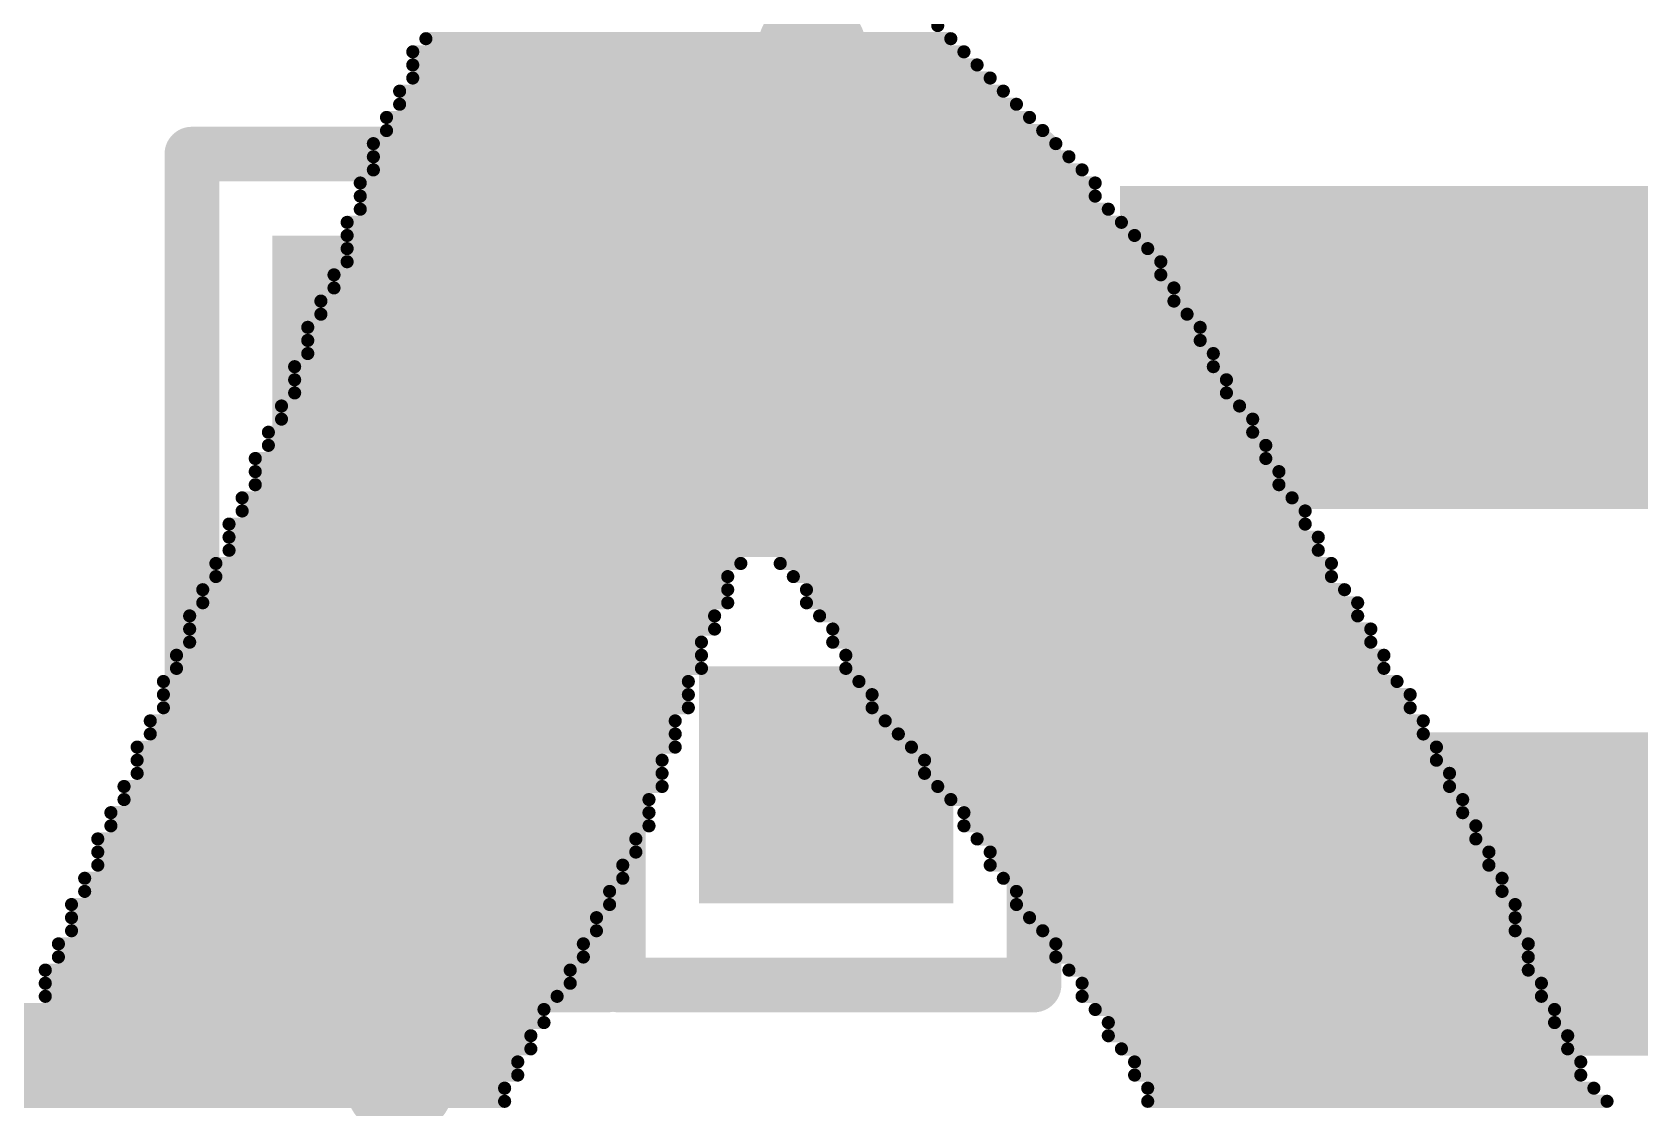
# Model space of a CAD drawing. Header units: millimetres. Extents: x -6 to 151, y -20 to 98.
# Drawn here: x 44.201 to 47.935, y 30.561 to 33.061 of the extents above; entities that cross this region are included whole.
import ezdxf

# ---------------------------------------------------------------- set-up
doc = ezdxf.new("R2010")
doc.units = ezdxf.units.MM
for name, color, linetype in [('BottomOverlay', 54, 'Continuous'), ('TopOverlay', 2, 'Continuous'), ('TopPaste', 8, 'Continuous'), ('TopSolder', 216, 'Continuous'), ('ViaHoleLayer', 16, 'Continuous')]:
    doc.layers.add(name, color=color, linetype=linetype)

# ---------------------------------------------------------------- blocks, each defined once
blk = doc.blocks.new('SO8_WITH_PAD_39')
at = {"layer": 'TopPaste'}
for points in [[(1.925, 1.555), (1.925, 2.255), (3.475, 2.255), (3.475, 1.555)], [(1.925, 0.285), (1.925, 0.985), (3.475, 0.985), (3.475, 0.285)]]:
    blk.add_hatch(color=8, dxfattribs=at).paths.add_polyline_path(points)
at = {"layer": 'TopSolder'}
for points in [[(1.8996, 1.5296), (1.8996, 2.2804), (3.5004, 2.2804), (3.5004, 1.5296)], [(1.8996, 0.2596), (1.8996, 1.0104), (3.5004, 1.0104), (3.5004, 0.2596)]]:
    blk.add_hatch(color=216, dxfattribs=at).paths.add_polyline_path(points)
blk = doc.blocks.new('RES0402_103')
at = {"layer": 'TopPaste'}
for points in [[(-0.75, -0.27), (-0.75, 0.27), (-0.25, 0.27), (-0.25, -0.27)], [(0.25, -0.27), (0.25, 0.27), (0.75, 0.27), (0.75, -0.27)]]:
    blk.add_hatch(color=8, dxfattribs=at).paths.add_polyline_path(points)
at = {"layer": 'TopSolder'}
for points in [[(-0.7754, -0.2954), (-0.7754, 0.2954), (-0.2246, 0.2954), (-0.2246, -0.2954)], [(0.2246, -0.2954), (0.2246, 0.2954), (0.7754, 0.2954), (0.7754, -0.2954)]]:
    blk.add_hatch(color=216, dxfattribs=at).paths.add_polyline_path(points)
at = {"layer": 'TopOverlay', "const_width": 0.127}
for points in [[(0.9652, 0.4826), (-0.9652, 0.4826)], [(-0.9652, -0.4826), (-0.9652, 0.4826)], [(0.9652, -0.4826), (0.9652, 0.4826)], [(0.9652, -0.4826), (-0.9652, -0.4826)]]:
    blk.add_lwpolyline(points, dxfattribs=at)
at = {"layer": 'TopOverlay', "const_width": 0.0635}
for points in [[(-0.997, 0.4826, 1), (-0.9335, 0.4826, 1)], [(-0.997, 0.4826, 1), (-0.9335, 0.4826, 1)], [(0.9335, 0.4826, 1), (0.997, 0.4826, 1)], [(0.9335, 0.4826, 1), (0.997, 0.4826, 1)], [(-0.997, -0.4826, 1), (-0.9335, -0.4826, 1)], [(-0.997, -0.4826, 1), (-0.9335, -0.4826, 1)], [(0.9335, -0.4826, 1), (0.997, -0.4826, 1)], [(0.9335, -0.4826, 1), (0.997, -0.4826, 1)]]:
    blk.add_lwpolyline(points, format="xyb", close=True, dxfattribs=at)
blk = doc.blocks.new('RES0402_107')
at = {"layer": 'TopPaste'}
for points in [[(-0.75, -0.27), (-0.75, 0.27), (-0.25, 0.27), (-0.25, -0.27)], [(0.25, -0.27), (0.25, 0.27), (0.75, 0.27), (0.75, -0.27)]]:
    blk.add_hatch(color=8, dxfattribs=at).paths.add_polyline_path(points)
at = {"layer": 'TopSolder'}
for points in [[(-0.7754, -0.2954), (-0.7754, 0.2954), (-0.2246, 0.2954), (-0.2246, -0.2954)], [(0.2246, -0.2954), (0.2246, 0.2954), (0.7754, 0.2954), (0.7754, -0.2954)]]:
    blk.add_hatch(color=216, dxfattribs=at).paths.add_polyline_path(points)
at = {"layer": 'TopOverlay', "const_width": 0.127}
for points in [[(-0.9652, 0.4826), (0.9652, 0.4826)], [(-0.9652, 0.4826), (-0.9652, -0.4826)], [(0.9652, 0.4826), (0.9652, -0.4826)], [(-0.9652, -0.4826), (0.9652, -0.4826)]]:
    blk.add_lwpolyline(points, dxfattribs=at)
at = {"layer": 'TopOverlay', "const_width": 0.0635}
for points in [[(-0.997, 0.4826, 1), (-0.9335, 0.4826, 1)], [(-0.997, 0.4826, 1), (-0.9335, 0.4826, 1)], [(0.9335, 0.4826, 1), (0.997, 0.4826, 1)], [(0.9335, 0.4826, 1), (0.997, 0.4826, 1)], [(-0.997, -0.4826, 1), (-0.9335, -0.4826, 1)], [(-0.997, -0.4826, 1), (-0.9335, -0.4826, 1)], [(0.9335, -0.4826, 1), (0.997, -0.4826, 1)], [(0.9335, -0.4826, 1), (0.997, -0.4826, 1)]]:
    blk.add_lwpolyline(points, format="xyb", close=True, dxfattribs=at)

msp = doc.modelspace()

# ---------------------------------------------------------------- hatches: boundary and pattern name
at = {"layer": 'ViaHoleLayer'}
h = msp.add_hatch(color=16, dxfattribs=at)
edge = h.paths.add_edge_path()
edge.add_arc((46.0121, 33.0192), 0.127, 0, 360)
h = msp.add_hatch(color=16, dxfattribs=at)
edge = h.paths.add_edge_path()
edge.add_arc((45.0546, 30.6196), 0.127, 0, 360)

# ---------------------------------------------------------------- linework, layer by layer
at = {"layer": 'BottomOverlay', "const_width": 0.0152}
for points in [[(46.2966, 33.0759, 1), (46.3118, 33.0759, 1)], [(45.1079, 33.0454, 1), (45.1231, 33.0454, 1)], [(46.3271, 33.0454, 1), (46.3423, 33.0454, 1)], [(45.0774, 33.0149, 1), (45.0926, 33.0149, 1)], [(46.3575, 33.0149, 1), (46.3728, 33.0149, 1)], [(45.0774, 32.9844, 1), (45.0926, 32.9844, 1)], [(46.388, 32.9844, 1), (46.4033, 32.9844, 1)], [(45.0469, 32.9235, 1), (45.0621, 32.9235, 1)], [(45.0774, 32.954, 1), (45.0926, 32.954, 1)], [(46.4185, 32.954, 1), (46.4337, 32.954, 1)], [(46.449, 32.9235, 1), (46.4642, 32.9235, 1)], [(45.0469, 32.893, 1), (45.0621, 32.893, 1)], [(46.4795, 32.893, 1), (46.4947, 32.893, 1)], [(45.0164, 32.8625, 1), (45.0317, 32.8625, 1)], [(46.5099, 32.8625, 1), (46.5252, 32.8625, 1)], [(45.0164, 32.832, 1), (45.0317, 32.832, 1)], [(46.5404, 32.832, 1), (46.5557, 32.832, 1)], [(44.9859, 32.8016, 1), (45.0012, 32.8016, 1)], [(44.9859, 32.7711, 1), (45.0012, 32.7711, 1)], [(46.5709, 32.8016, 1), (46.5861, 32.8016, 1)], [(46.6014, 32.7711, 1), (46.6166, 32.7711, 1)], [(44.9859, 32.7406, 1), (45.0012, 32.7406, 1)], [(46.6319, 32.7406, 1), (46.6471, 32.7406, 1)], [(44.9555, 32.7101, 1), (44.9707, 32.7101, 1)], [(46.6623, 32.7101, 1), (46.6776, 32.7101, 1)], [(44.9555, 32.6796, 1), (44.9707, 32.6796, 1)], [(46.6623, 32.6796, 1), (46.6776, 32.6796, 1)], [(44.925, 32.6187, 1), (44.9402, 32.6187, 1)], [(44.9555, 32.6492, 1), (44.9707, 32.6492, 1)], [(46.6928, 32.6492, 1), (46.7081, 32.6492, 1)], [(46.7233, 32.6187, 1), (46.7385, 32.6187, 1)], [(44.925, 32.5882, 1), (44.9402, 32.5882, 1)], [(46.7538, 32.5882, 1), (46.769, 32.5882, 1)], [(44.925, 32.5577, 1), (44.9402, 32.5577, 1)], [(46.7843, 32.5577, 1), (46.7995, 32.5577, 1)], [(44.925, 32.5272, 1), (44.9402, 32.5272, 1)], [(46.8147, 32.5272, 1), (46.83, 32.5272, 1)], [(44.8945, 32.4968, 1), (44.9097, 32.4968, 1)], [(46.8147, 32.4968, 1), (46.83, 32.4968, 1)], [(44.864, 32.4358, 1), (44.8793, 32.4358, 1)], [(44.8945, 32.4663, 1), (44.9097, 32.4663, 1)], [(46.8452, 32.4663, 1), (46.8605, 32.4663, 1)], [(46.8452, 32.4358, 1), (46.8605, 32.4358, 1)], [(44.864, 32.4053, 1), (44.8793, 32.4053, 1)], [(46.8757, 32.4053, 1), (46.8909, 32.4053, 1)], [(44.8335, 32.3748, 1), (44.8488, 32.3748, 1)], [(46.9062, 32.3748, 1), (46.9214, 32.3748, 1)], [(44.8335, 32.3444, 1), (44.8488, 32.3444, 1)], [(46.9062, 32.3444, 1), (46.9214, 32.3444, 1)], [(44.8031, 32.2834, 1), (44.8183, 32.2834, 1)], [(44.8335, 32.3139, 1), (44.8488, 32.3139, 1)], [(46.9367, 32.3139, 1), (46.9519, 32.3139, 1)], [(46.9367, 32.2834, 1), (46.9519, 32.2834, 1)], [(44.8031, 32.2529, 1), (44.8183, 32.2529, 1)], [(46.9671, 32.2529, 1), (46.9824, 32.2529, 1)], [(44.8031, 32.2224, 1), (44.8183, 32.2224, 1)], [(46.9671, 32.2224, 1), (46.9824, 32.2224, 1)], [(44.7726, 32.192, 1), (44.7878, 32.192, 1)], [(46.9976, 32.192, 1), (47.0129, 32.192, 1)], [(44.7726, 32.1615, 1), (44.7878, 32.1615, 1)], [(47.0281, 32.1615, 1), (47.0433, 32.1615, 1)], [(44.7421, 32.131, 1), (44.7573, 32.131, 1)], [(44.7421, 32.1005, 1), (44.7573, 32.1005, 1)], [(47.0281, 32.131, 1), (47.0433, 32.131, 1)], [(47.0586, 32.1005, 1), (47.0738, 32.1005, 1)], [(44.7116, 32.07, 1), (44.7269, 32.07, 1)], [(47.0586, 32.07, 1), (47.0738, 32.07, 1)], [(44.7116, 32.0396, 1), (44.7269, 32.0396, 1)], [(47.0891, 32.0396, 1), (47.1043, 32.0396, 1)], [(44.7116, 32.0091, 1), (44.7269, 32.0091, 1)], [(47.0891, 32.0091, 1), (47.1043, 32.0091, 1)], [(44.6811, 31.9786, 1), (44.6964, 31.9786, 1)], [(44.6811, 31.9481, 1), (44.6964, 31.9481, 1)], [(47.1195, 31.9786, 1), (47.1348, 31.9786, 1)], [(47.15, 31.9481, 1), (47.1653, 31.9481, 1)], [(44.6507, 31.9176, 1), (44.6659, 31.9176, 1)], [(47.15, 31.9176, 1), (47.1653, 31.9176, 1)], [(44.6507, 31.8872, 1), (44.6659, 31.8872, 1)], [(47.1805, 31.8872, 1), (47.1957, 31.8872, 1)], [(44.6507, 31.8567, 1), (44.6659, 31.8567, 1)], [(47.1805, 31.8567, 1), (47.1957, 31.8567, 1)], [(44.6202, 31.8262, 1), (44.6354, 31.8262, 1)], [(45.8394, 31.8262, 1), (45.8546, 31.8262, 1)], [(45.9308, 31.8262, 1), (45.9461, 31.8262, 1)], [(47.211, 31.8262, 1), (47.2262, 31.8262, 1)], [(44.5897, 31.7652, 1), (44.6049, 31.7652, 1)], [(44.6202, 31.7957, 1), (44.6354, 31.7957, 1)], [(45.8089, 31.7957, 1), (45.8241, 31.7957, 1)], [(45.8089, 31.7652, 1), (45.8241, 31.7652, 1)], [(45.9613, 31.7957, 1), (45.9765, 31.7957, 1)], [(45.9918, 31.7652, 1), (46.007, 31.7652, 1)], [(47.211, 31.7957, 1), (47.2262, 31.7957, 1)], [(47.2415, 31.7652, 1), (47.2567, 31.7652, 1)], [(44.5897, 31.7348, 1), (44.6049, 31.7348, 1)], [(45.8089, 31.7348, 1), (45.8241, 31.7348, 1)], [(45.9918, 31.7348, 1), (46.007, 31.7348, 1)], [(47.2719, 31.7348, 1), (47.2872, 31.7348, 1)], [(44.5592, 31.7043, 1), (44.5745, 31.7043, 1)], [(45.7784, 31.7043, 1), (45.7937, 31.7043, 1)], [(46.0223, 31.7043, 1), (46.0375, 31.7043, 1)], [(47.2719, 31.7043, 1), (47.2872, 31.7043, 1)], [(44.5592, 31.6738, 1), (44.5745, 31.6738, 1)], [(45.7784, 31.6738, 1), (45.7937, 31.6738, 1)], [(46.0527, 31.6738, 1), (46.068, 31.6738, 1)], [(47.3024, 31.6738, 1), (47.3177, 31.6738, 1)], [(44.5287, 31.6128, 1), (44.544, 31.6128, 1)], [(44.5592, 31.6433, 1), (44.5745, 31.6433, 1)], [(45.7479, 31.6433, 1), (45.7632, 31.6433, 1)], [(45.7479, 31.6128, 1), (45.7632, 31.6128, 1)], [(46.0527, 31.6433, 1), (46.068, 31.6433, 1)], [(46.0832, 31.6128, 1), (46.0985, 31.6128, 1)], [(47.3024, 31.6433, 1), (47.3177, 31.6433, 1)], [(47.3329, 31.6128, 1), (47.3481, 31.6128, 1)], [(44.5287, 31.5824, 1), (44.544, 31.5824, 1)], [(45.7479, 31.5824, 1), (45.7632, 31.5824, 1)], [(46.0832, 31.5824, 1), (46.0985, 31.5824, 1)], [(47.3329, 31.5824, 1), (47.3481, 31.5824, 1)], [(44.4983, 31.5519, 1), (44.5135, 31.5519, 1)], [(45.7175, 31.5519, 1), (45.7327, 31.5519, 1)], [(46.1137, 31.5519, 1), (46.1289, 31.5519, 1)], [(47.3634, 31.5519, 1), (47.3786, 31.5519, 1)], [(44.4983, 31.5214, 1), (44.5135, 31.5214, 1)], [(45.7175, 31.5214, 1), (45.7327, 31.5214, 1)], [(46.1442, 31.5214, 1), (46.1594, 31.5214, 1)], [(47.3939, 31.5214, 1), (47.4091, 31.5214, 1)], [(44.4983, 31.4909, 1), (44.5135, 31.4909, 1)], [(45.7175, 31.4909, 1), (45.7327, 31.4909, 1)], [(46.1442, 31.4909, 1), (46.1594, 31.4909, 1)], [(47.3939, 31.4909, 1), (47.4091, 31.4909, 1)], [(44.4678, 31.4604, 1), (44.483, 31.4604, 1)], [(44.4678, 31.43, 1), (44.483, 31.43, 1)], [(45.687, 31.4604, 1), (45.7022, 31.4604, 1)], [(45.687, 31.43, 1), (45.7022, 31.43, 1)], [(46.1747, 31.4604, 1), (46.1899, 31.4604, 1)], [(46.2051, 31.43, 1), (46.2204, 31.43, 1)], [(47.4243, 31.4604, 1), (47.4396, 31.4604, 1)], [(47.4243, 31.43, 1), (47.4396, 31.43, 1)], [(44.4373, 31.3995, 1), (44.4525, 31.3995, 1)], [(45.687, 31.3995, 1), (45.7022, 31.3995, 1)], [(46.2356, 31.3995, 1), (46.2509, 31.3995, 1)], [(47.4548, 31.3995, 1), (47.4701, 31.3995, 1)], [(44.4373, 31.369, 1), (44.4525, 31.369, 1)], [(45.6565, 31.369, 1), (45.6717, 31.369, 1)], [(46.2661, 31.369, 1), (46.2813, 31.369, 1)], [(47.4548, 31.369, 1), (47.4701, 31.369, 1)], [(44.4373, 31.3385, 1), (44.4525, 31.3385, 1)], [(45.6565, 31.3385, 1), (45.6717, 31.3385, 1)], [(46.2661, 31.3385, 1), (46.2813, 31.3385, 1)], [(47.4853, 31.3385, 1), (47.5005, 31.3385, 1)], [(44.4068, 31.308, 1), (44.4221, 31.308, 1)], [(44.4068, 31.2776, 1), (44.4221, 31.2776, 1)], [(45.626, 31.2776, 1), (45.6413, 31.2776, 1)], [(45.6565, 31.308, 1), (45.6717, 31.308, 1)], [(46.2966, 31.308, 1), (46.3118, 31.308, 1)], [(46.3271, 31.2776, 1), (46.3423, 31.2776, 1)], [(47.4853, 31.308, 1), (47.5005, 31.308, 1)], [(47.5158, 31.2776, 1), (47.531, 31.2776, 1)], [(44.3763, 31.2471, 1), (44.3916, 31.2471, 1)], [(45.626, 31.2471, 1), (45.6413, 31.2471, 1)], [(46.3575, 31.2471, 1), (46.3728, 31.2471, 1)], [(47.5158, 31.2471, 1), (47.531, 31.2471, 1)], [(44.3763, 31.2166, 1), (44.3916, 31.2166, 1)], [(45.626, 31.2166, 1), (45.6413, 31.2166, 1)], [(46.3575, 31.2166, 1), (46.3728, 31.2166, 1)], [(47.5463, 31.2166, 1), (47.5615, 31.2166, 1)], [(44.3459, 31.1861, 1), (44.3611, 31.1861, 1)], [(45.5955, 31.1861, 1), (45.6108, 31.1861, 1)], [(46.388, 31.1861, 1), (46.4033, 31.1861, 1)], [(47.5463, 31.1861, 1), (47.5615, 31.1861, 1)], [(44.3459, 31.1556, 1), (44.3611, 31.1556, 1)], [(44.3459, 31.1252, 1), (44.3611, 31.1252, 1)], [(45.5651, 31.1252, 1), (45.5803, 31.1252, 1)], [(45.5955, 31.1556, 1), (45.6108, 31.1556, 1)], [(46.4185, 31.1556, 1), (46.4337, 31.1556, 1)], [(46.4185, 31.1252, 1), (46.4337, 31.1252, 1)], [(47.5767, 31.1556, 1), (47.592, 31.1556, 1)], [(47.5767, 31.1252, 1), (47.592, 31.1252, 1)], [(44.3154, 31.0947, 1), (44.3306, 31.0947, 1)], [(45.5651, 31.0947, 1), (45.5803, 31.0947, 1)], [(46.449, 31.0947, 1), (46.4642, 31.0947, 1)], [(47.6072, 31.0947, 1), (47.6225, 31.0947, 1)], [(44.3154, 31.0642, 1), (44.3306, 31.0642, 1)], [(45.5346, 31.0642, 1), (45.5498, 31.0642, 1)], [(46.4795, 31.0642, 1), (46.4947, 31.0642, 1)], [(47.6072, 31.0642, 1), (47.6225, 31.0642, 1)], [(44.2849, 31.0337, 1), (44.3001, 31.0337, 1)], [(45.5346, 31.0337, 1), (45.5498, 31.0337, 1)], [(46.4795, 31.0337, 1), (46.4947, 31.0337, 1)], [(47.6377, 31.0337, 1), (47.6529, 31.0337, 1)], [(44.2849, 31.0032, 1), (44.3001, 31.0032, 1)], [(45.5041, 31.0032, 1), (45.5193, 31.0032, 1)], [(46.5099, 31.0032, 1), (46.5252, 31.0032, 1)], [(47.6377, 31.0032, 1), (47.6529, 31.0032, 1)], [(44.2544, 30.9423, 1), (44.2697, 30.9423, 1)], [(44.2849, 30.9728, 1), (44.3001, 30.9728, 1)], [(45.4736, 30.9423, 1), (45.4889, 30.9423, 1)], [(45.5041, 30.9728, 1), (45.5193, 30.9728, 1)], [(46.5404, 30.9728, 1), (46.5557, 30.9728, 1)], [(46.5709, 30.9423, 1), (46.5861, 30.9423, 1)], [(47.6377, 30.9728, 1), (47.6529, 30.9728, 1)], [(47.6682, 30.9423, 1), (47.6834, 30.9423, 1)], [(44.2544, 30.9118, 1), (44.2697, 30.9118, 1)], [(45.4736, 30.9118, 1), (45.4889, 30.9118, 1)], [(46.5709, 30.9118, 1), (46.5861, 30.9118, 1)], [(47.6682, 30.9118, 1), (47.6834, 30.9118, 1)], [(44.2239, 30.8813, 1), (44.2392, 30.8813, 1)], [(45.4431, 30.8813, 1), (45.4584, 30.8813, 1)], [(46.6014, 30.8813, 1), (46.6166, 30.8813, 1)], [(47.6682, 30.8813, 1), (47.6834, 30.8813, 1)], [(44.2239, 30.8508, 1), (44.2392, 30.8508, 1)], [(45.4431, 30.8508, 1), (45.4584, 30.8508, 1)], [(46.6319, 30.8508, 1), (46.6471, 30.8508, 1)], [(47.6987, 30.8508, 1), (47.7139, 30.8508, 1)], [(44.2239, 30.8204, 1), (44.2392, 30.8204, 1)], [(45.3822, 30.7899, 1), (45.3974, 30.7899, 1)], [(45.4127, 30.8204, 1), (45.4279, 30.8204, 1)], [(46.6319, 30.8204, 1), (46.6471, 30.8204, 1)], [(46.6623, 30.7899, 1), (46.6776, 30.7899, 1)], [(47.6987, 30.8204, 1), (47.7139, 30.8204, 1)], [(47.7291, 30.7899, 1), (47.7444, 30.7899, 1)], [(45.3822, 30.7594, 1), (45.3974, 30.7594, 1)], [(46.6928, 30.7594, 1), (46.7081, 30.7594, 1)], [(47.7291, 30.7594, 1), (47.7444, 30.7594, 1)], [(45.3517, 30.7289, 1), (45.3669, 30.7289, 1)], [(46.6928, 30.7289, 1), (46.7081, 30.7289, 1)], [(47.7596, 30.7289, 1), (47.7749, 30.7289, 1)], [(45.3517, 30.6984, 1), (45.3669, 30.6984, 1)], [(46.7233, 30.6984, 1), (46.7385, 30.6984, 1)], [(47.7596, 30.6984, 1), (47.7749, 30.6984, 1)], [(45.3212, 30.668, 1), (45.3365, 30.668, 1)], [(46.7538, 30.668, 1), (46.769, 30.668, 1)], [(47.7901, 30.668, 1), (47.8053, 30.668, 1)], [(45.2907, 30.607, 1), (45.306, 30.607, 1)], [(45.3212, 30.6375, 1), (45.3365, 30.6375, 1)], [(46.7538, 30.6375, 1), (46.769, 30.6375, 1)], [(46.7843, 30.607, 1), (46.7995, 30.607, 1)], [(47.7901, 30.6375, 1), (47.8053, 30.6375, 1)], [(47.8206, 30.607, 1), (47.8358, 30.607, 1)], [(45.2907, 30.5765, 1), (45.306, 30.5765, 1)], [(46.7843, 30.5765, 1), (46.7995, 30.5765, 1)], [(47.8511, 30.5765, 1), (47.8663, 30.5765, 1)]]:
    msp.add_lwpolyline(points, format="xyb", close=True, dxfattribs=at)
at = {"layer": 'BottomOverlay', "const_width": 0.0305}
for points in [[(45.1155, 33.0454), (46.3347, 33.0454)], [(45.085, 33.0149), (46.3652, 33.0149)], [(45.085, 32.9844), (46.3956, 32.9844)], [(45.0545, 32.9235), (46.4566, 32.9235)], [(45.085, 32.954), (46.4261, 32.954)], [(45.0545, 32.893), (46.4871, 32.893)], [(45.024, 32.8625), (46.5176, 32.8625)], [(45.024, 32.832), (46.548, 32.832)], [(44.9936, 32.8016), (46.5785, 32.8016)], [(44.9936, 32.7711), (46.609, 32.7711)], [(44.9936, 32.7406), (46.6395, 32.7406)], [(44.9631, 32.7101), (46.67, 32.7101)], [(44.9631, 32.6796), (46.67, 32.6796)], [(44.9326, 32.6187), (46.7309, 32.6187)], [(44.9631, 32.6492), (46.7004, 32.6492)], [(44.9326, 32.5882), (46.7614, 32.5882)], [(44.9326, 32.5577), (46.7919, 32.5577)], [(44.9326, 32.5272), (46.8224, 32.5272)], [(44.9021, 32.4968), (46.8224, 32.4968)], [(44.8716, 32.4358), (46.8528, 32.4358)], [(44.9021, 32.4663), (46.8528, 32.4663)], [(44.8716, 32.4053), (46.8833, 32.4053)], [(44.8412, 32.3748), (46.9138, 32.3748)], [(44.8412, 32.3444), (46.9138, 32.3444)], [(44.8107, 32.2834), (46.9443, 32.2834)], [(44.8412, 32.3139), (46.9443, 32.3139)], [(44.8107, 32.2529), (46.9748, 32.2529)], [(44.8107, 32.2224), (46.9748, 32.2224)], [(44.7802, 32.192), (47.0052, 32.192)], [(44.7802, 32.1615), (47.0357, 32.1615)], [(44.7497, 32.131), (47.0357, 32.131)], [(44.7497, 32.1005), (47.0662, 32.1005)], [(44.7192, 32.07), (47.0662, 32.07)], [(44.7192, 32.0396), (47.0967, 32.0396)], [(44.7192, 32.0091), (47.0967, 32.0091)], [(44.6888, 31.9786), (47.1272, 31.9786)], [(44.6888, 31.9481), (47.1576, 31.9481)], [(44.6583, 31.9176), (47.1576, 31.9176)], [(44.6583, 31.8872), (47.1881, 31.8872)], [(44.6583, 31.8567), (47.1881, 31.8567)], [(44.6278, 31.8262), (45.847, 31.8262)], [(45.9384, 31.8262), (47.2186, 31.8262)], [(44.5973, 31.7652), (45.8165, 31.7652)], [(44.6278, 31.7957), (45.8165, 31.7957)], [(45.9689, 31.7957), (47.2186, 31.7957)], [(45.9994, 31.7652), (47.2491, 31.7652)], [(44.5973, 31.7348), (45.8165, 31.7348)], [(45.9994, 31.7348), (47.2796, 31.7348)], [(44.5668, 31.7043), (45.786, 31.7043)], [(46.0299, 31.7043), (47.2796, 31.7043)], [(44.5668, 31.6738), (45.786, 31.6738)], [(46.0604, 31.6738), (47.31, 31.6738)], [(44.5364, 31.6128), (45.7556, 31.6128)], [(44.5668, 31.6433), (45.7556, 31.6433)], [(46.0604, 31.6433), (47.31, 31.6433)], [(46.0908, 31.6128), (47.3405, 31.6128)], [(44.5364, 31.5824), (45.7556, 31.5824)], [(46.0908, 31.5824), (47.3405, 31.5824)], [(44.5059, 31.5519), (45.7251, 31.5519)], [(46.1213, 31.5519), (47.371, 31.5519)], [(44.5059, 31.5214), (45.7251, 31.5214)], [(46.1518, 31.5214), (47.4015, 31.5214)], [(44.5059, 31.4909), (45.7251, 31.4909)], [(46.1518, 31.4909), (47.4015, 31.4909)], [(44.4754, 31.4604), (45.6946, 31.4604)], [(44.4754, 31.43), (45.6946, 31.43)], [(46.1823, 31.4604), (47.432, 31.4604)], [(46.2128, 31.43), (47.432, 31.43)], [(44.4449, 31.3995), (45.6946, 31.3995)], [(46.2432, 31.3995), (47.4624, 31.3995)], [(44.4449, 31.369), (45.6641, 31.369)], [(46.2737, 31.369), (47.4624, 31.369)], [(44.4449, 31.3385), (45.6641, 31.3385)], [(46.2737, 31.3385), (47.4929, 31.3385)], [(44.4144, 31.308), (45.6641, 31.308)], [(44.4144, 31.2776), (45.6336, 31.2776)], [(46.3042, 31.308), (47.4929, 31.308)], [(46.3347, 31.2776), (47.5234, 31.2776)], [(44.384, 31.2471), (45.6336, 31.2471)], [(46.3652, 31.2471), (47.5234, 31.2471)], [(44.384, 31.2166), (45.6336, 31.2166)], [(46.3652, 31.2166), (47.5539, 31.2166)], [(44.3535, 31.1861), (45.6032, 31.1861)], [(46.3956, 31.1861), (47.5539, 31.1861)], [(44.3535, 31.1556), (45.6032, 31.1556)], [(44.3535, 31.1252), (45.5727, 31.1252)], [(46.4261, 31.1556), (47.5844, 31.1556)], [(46.4261, 31.1252), (47.5844, 31.1252)], [(44.323, 31.0947), (45.5727, 31.0947)], [(46.4566, 31.0947), (47.6148, 31.0947)], [(44.323, 31.0642), (45.5422, 31.0642)], [(46.4871, 31.0642), (47.6148, 31.0642)], [(44.2925, 31.0337), (45.5422, 31.0337)], [(46.4871, 31.0337), (47.6453, 31.0337)], [(44.2925, 31.0032), (45.5117, 31.0032)], [(46.5176, 31.0032), (47.6453, 31.0032)], [(44.262, 30.9423), (45.4812, 30.9423)], [(44.2925, 30.9728), (45.5117, 30.9728)], [(46.548, 30.9728), (47.6453, 30.9728)], [(46.5785, 30.9423), (47.6758, 30.9423)], [(44.262, 30.9118), (45.4812, 30.9118)], [(46.5785, 30.9118), (47.6758, 30.9118)], [(44.2316, 30.8813), (45.4508, 30.8813)], [(46.609, 30.8813), (47.6758, 30.8813)], [(44.2316, 30.8508), (45.4508, 30.8508)], [(46.6395, 30.8508), (47.7063, 30.8508)], [(43.4086, 30.7899), (45.3898, 30.7899)], [(44.2316, 30.8204), (45.4203, 30.8204)], [(46.6395, 30.8204), (47.7063, 30.8204)], [(46.67, 30.7899), (47.7368, 30.7899)], [(43.4086, 30.7594), (45.3898, 30.7594)], [(46.7004, 30.7594), (47.7368, 30.7594)], [(43.4391, 30.7289), (45.3593, 30.7289)], [(46.7004, 30.7289), (47.7672, 30.7289)], [(43.4696, 30.6984), (45.3593, 30.6984)], [(46.7309, 30.6984), (47.7672, 30.6984)], [(43.4696, 30.668), (45.3288, 30.668)], [(46.7614, 30.668), (47.7977, 30.668)], [(43.5, 30.6375), (45.3288, 30.6375)], [(43.5, 30.607), (45.2984, 30.607)], [(46.7614, 30.6375), (47.7977, 30.6375)], [(46.7919, 30.607), (47.8282, 30.607)], [(43.5305, 30.5765), (45.2984, 30.5765)], [(46.7919, 30.5765), (47.8587, 30.5765)]]:
    msp.add_lwpolyline(points, dxfattribs=at)

# ---------------------------------------------------------------- block references
for name, p, rotation in [('SO8_WITH_PAD_39', (50.2283, 32.9631), 180), ('RES0402_107', (45.0546, 31.812), 90), ('RES0402_103', (46.0452, 31.812), 270)]:
    msp.add_blockref(name, p, dxfattribs=dict(rotation=rotation))

doc.saveas('drawing.dxf')
